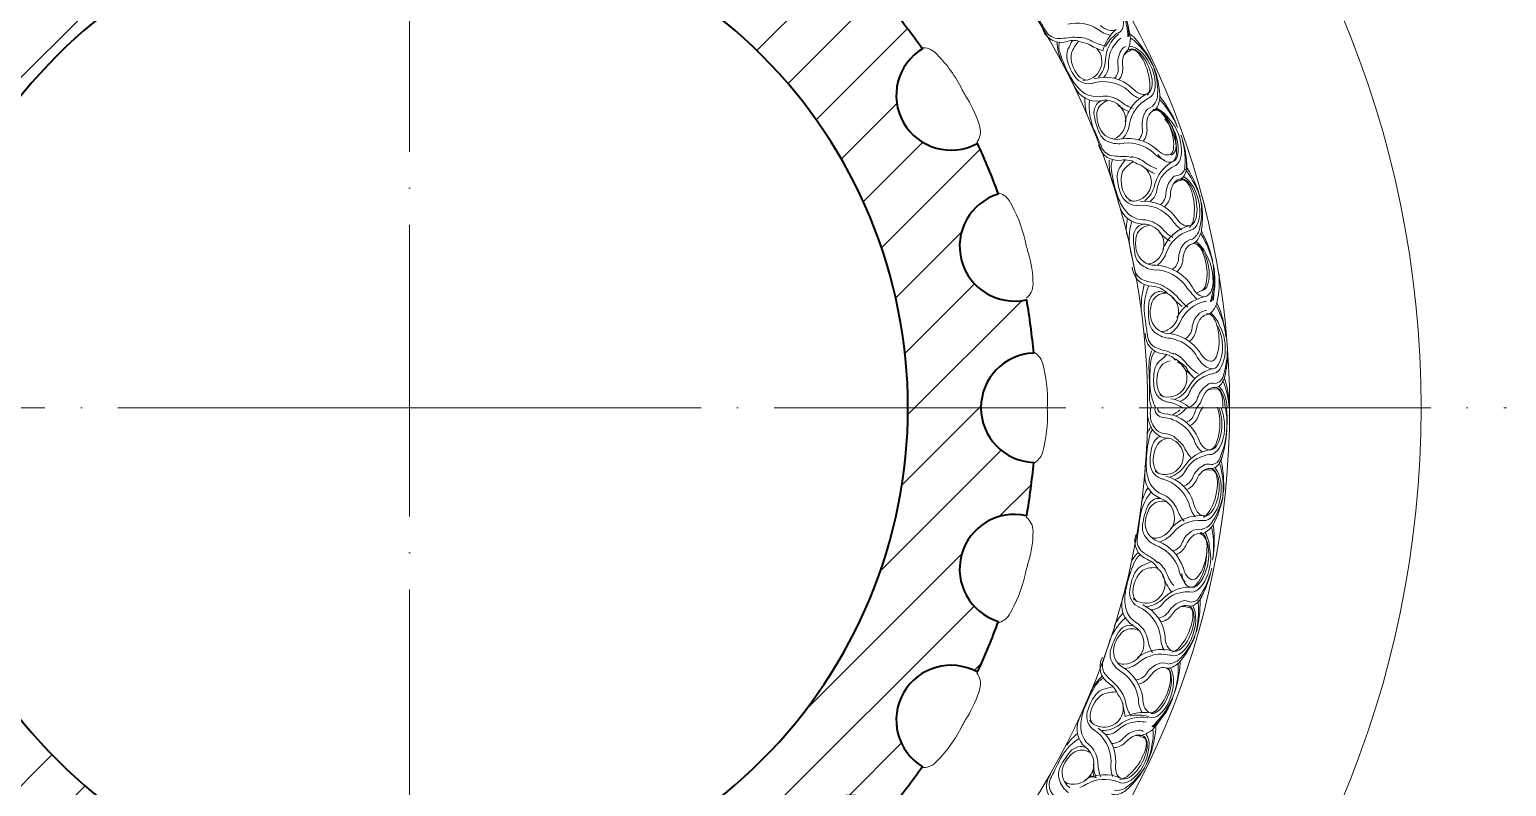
# Model space of a CAD drawing. Header units: millimetres. Extents: x 542654 to 551203, y 315718 to 321804.
# Drawn here: x 546217 to 546825, y 319471 to 319782 of the extents above; entities that cross this region are included whole.
import ezdxf

# ---------------------------------------------------------------- set-up
doc = ezdxf.new("R2010")
doc.units = ezdxf.units.MM
doc.linetypes.add('ACAD_ISO04W100', pattern=[30, 24, -3, 0, -3])
doc.layers.add('cad-block.com', color=250, linetype='Continuous')

msp = doc.modelspace()

# ---------------------------------------------------------------- hatches: boundary and pattern name
at = {"layer": 'cad-block.com', "lineweight": 15, "true_color": 0x000000}
h = msp.add_hatch(dxfattribs=at)
h.set_pattern_fill('ANSI31', color=18, scale=150, style=0)
h.set_pattern_definition([(45, (-1126099.823, -80341.507), (-13.25825215, 13.25825215), [])])
edge = h.paths.add_edge_path()
edge.add_arc((546630.89, 319626.77), 22.54, 180, 267.49345)
edge.add_arc((546370.37, 319627.14), 260.54, 350.09287, 354.95979, ccw=False)
edge.add_arc((546622.11, 319560.32), 22.54, 77.4026, 252.70156)
edge.add_arc((546369.93, 319628.13), 261.23, 335.05485, 340.00423, ccw=False)
edge.add_arc((546596.02, 319498.15), 22.54, 61.47094, 238.53789)
edge.add_arc((546373.41, 319626.62), 257.43, 319.99575, 324.99053, ccw=False)
edge.add_arc((546555.37, 319444.52), 22.54, 47.4916, 222.47846)
edge.add_arc((546373.22, 319626.77), 257.67, 304.92733, 309.97193, ccw=False)
edge.add_arc((546501.79, 319403.31), 22.54, 32.76403, 207.06723)
edge.add_arc((546373.22, 319626.77), 257.67, 289.95795, 294.90393, ccw=False)
edge.add_arc((546439.65, 319377.86), 22.54, 17.32633, 192.56244)
edge.add_arc((546373.22, 319626.77), 257.67, 275.0131, 279.93082, ccw=False)
edge.add_arc((546373.22, 319369.1), 22.54, 2.50655, 90)
edge.add_arc((546373.22, 319369.1), 22.54, 90, 177.49345)
edge.add_arc((546373.22, 319626.77), 257.67, 260.06918, 264.9869, ccw=False)
edge.add_arc((546306.78, 319377.86), 22.54, 347.43756, 522.67367)
edge.add_arc((546373.22, 319626.77), 257.67, 245.09607, 250.04205, ccw=False)
edge.add_arc((546244.64, 319403.31), 22.54, 332.93277, 507.23597)
edge.add_arc((546373.22, 319626.77), 257.67, 230.02807, 235.07267, ccw=False)
edge.add_arc((546191.06, 319444.52), 22.54, 317.52154, 492.5084)
edge.add_arc((546373.02, 319626.62), 257.43, 215.00947, 220.00425, ccw=False)
edge.add_arc((546150.41, 319498.15), 22.54, 301.46211, 478.52906)
edge.add_arc((546376.5, 319628.13), 261.23, 199.99577, 204.94515, ccw=False)
edge.add_arc((546124.32, 319560.32), 22.54, 287.29844, 462.5974)
edge.add_arc((546376.06, 319627.14), 260.54, 185.04021, 189.90713, ccw=False)
edge.add_arc((546115.54, 319626.77), 22.54, 272.50655, 360)
edge.add_arc((546115.54, 319626.77), 22.54, 0, 87.49345)
edge.add_arc((546376.06, 319626.4), 260.54, 170.09287, 174.95979, ccw=False)
edge.add_arc((546124.32, 319693.22), 22.54, 257.4026, 432.70156)
edge.add_arc((546376.5, 319625.41), 261.23, 155.05485, 160.00423, ccw=False)
edge.add_arc((546150.41, 319755.38), 22.54, 241.47094, 418.53789)
edge.add_arc((546373.02, 319626.92), 257.43, 139.99575, 144.99053, ccw=False)
edge.add_arc((546191.06, 319809.02), 22.54, 227.4916, 402.47846)
edge.add_arc((546373.22, 319626.77), 257.67, 124.92733, 129.97193, ccw=False)
edge.add_arc((546244.64, 319850.23), 22.54, 212.76403, 387.06723)
edge.add_arc((546373.22, 319626.77), 257.67, 109.95795, 114.90393, ccw=False)
edge.add_arc((546306.78, 319875.68), 22.54, 197.32633, 372.56244)
edge.add_arc((546373.22, 319626.77), 257.67, 95.0131, 99.93082, ccw=False)
edge.add_arc((546373.22, 319884.44), 22.54, 182.50655, 270)
edge.add_arc((546373.22, 319884.44), 22.54, 270, 357.49345)
edge.add_arc((546373.22, 319626.77), 257.67, 80.06918, 84.9869, ccw=False)
edge.add_arc((546439.65, 319875.68), 22.54, 167.43756, 342.67367)
edge.add_arc((546373.22, 319626.77), 257.67, 65.09607, 70.04205, ccw=False)
edge.add_arc((546501.79, 319850.23), 22.54, 152.93277, 327.23597)
edge.add_arc((546373.22, 319626.77), 257.67, 50.02807, 55.07267, ccw=False)
edge.add_arc((546555.37, 319809.02), 22.54, 137.52154, 312.5084)
edge.add_arc((546373.41, 319626.92), 257.43, 35.00947, 40.00425, ccw=False)
edge.add_arc((546596.02, 319755.38), 22.54, 121.46211, 298.52906)
edge.add_arc((546369.93, 319625.41), 261.23, 19.99577, 24.94515, ccw=False)
edge.add_arc((546622.11, 319693.22), 22.54, 107.29844, 282.5974)
edge.add_arc((546370.37, 319626.4), 260.54, 5.04021, 9.90713, ccw=False)
edge.add_arc((546630.89, 319626.77), 22.54, 92.50655, 180)
edge = h.paths.add_edge_path(flags=17)
edge.add_arc((546373.22, 319626.77), 205.1, 180, 270)
edge.add_arc((546373.22, 319626.77), 205.1, 270, 360)
edge.add_arc((546373.22, 319626.77), 205.1, 0, 90)
edge.add_arc((546373.22, 319626.77), 205.1, 90, 180)

# ---------------------------------------------------------------- linework, layer by layer
at = {"layer": 'cad-block.com', "color": 18, "linetype": 'ACAD_ISO04W100', "lineweight": 15, "ltscale": 5, "true_color": 0x000000}
for points in [[(546373.22, 319852.12), (546373.22, 319165.14)], [(546373.22, 319626.77), (545907.73, 319626.77)], [(546373.22, 319626.77), (546824.57, 319626.77)]]:
    msp.add_lwpolyline(points, dxfattribs=at)
at = {"layer": 'cad-block.com', "color": 18, "lineweight": 40, "true_color": 0x000000}
for points in [[(546168.12, 319626.77, 0.414214), (546373.22, 319421.67, 0.414214), (546578.31, 319626.77, 0.414214), (546373.22, 319831.87, 0.414214), (546168.12, 319626.77)], [(546570.6, 319792.4, -0.021797), (546584.26, 319774.61, 0.974726), (546606.79, 319735.58, -0.021599), (546615.41, 319714.74, 0.959795), (546627.02, 319671.22, -0.021239), (546629.9, 319649.28, 0.401457), (546608.35, 319626.77)], [(546608.35, 319626.77, 0.401457), (546629.9, 319604.25, -0.021239), (546627.02, 319582.32, 0.959795), (546615.41, 319538.8, -0.021599), (546606.79, 319517.96, 0.974726), (546584.26, 319478.93, -0.021797), (546570.6, 319461.13, 0.957182), (546538.75, 319429.3, -0.022015), (546520.74, 319415.51, 0.951482), (546481.72, 319393.06, -0.021584), (546461.17, 319384.57, 0.959268), (546417.65, 319372.96, -0.021461), (546395.73, 319370.08, 0.401457), (546373.22, 319391.63, 0.401457), (546350.7, 319370.08, -0.021461), (546328.78, 319372.96, 0.959268), (546285.26, 319384.57, -0.021584), (546264.71, 319393.06, 0.951482), (546225.69, 319415.51, -0.022015), (546207.68, 319429.3, 0.957182)]]:
    msp.add_lwpolyline(points, format="xyb", dxfattribs=at)
at = {"layer": 'cad-block.com', "color": 18, "lineweight": 15, "true_color": 0x000000}
for points in [[(546627.48, 319800.15, 0.14286), (546631.3, 319787.95, -0.003114), (546633.77, 319783.96, 0.001263), (546635.25, 319781.55, 0.269297), (546640.42, 319778.77, 0.032055), (546644.09, 319779.13, -0.066973), (546647.97, 319779.24, -14.793123)], [(546669.21, 319779.69, 0.018668), (546669.17, 319780.38, 0.138496), (546664.86, 319794.28)], [(546668.74, 319779.49, 0.084136), (546668.66, 319781.36, 0.090657), (546664.86, 319794.28)], [(546668.18, 319772.96, 0.19572), (546669.59, 319780.89, 0.063787), (546665.49, 319793.36, 0.065451)], [(546644.15, 319784.71, -0.203444), (546656.35, 319782.68, 0.142365), (546661.72, 319780.21)], [(546649.62, 319777.29, 0.191456), (546643.97, 319777.6, -0.402427), (546633.79, 319782.43, 0.069687)], [(546647.95, 319779.24, -0.137047), (546653.95, 319777.76, 0.081294), (546659.23, 319775.83)], [(546663.93, 319782.57, 0.145453), (546658.51, 319773.78, 0.145453)], [(546664.88, 319780.58, 0.211881), (546659.53, 319769.83, 0.145453)], [(546663.76, 319780.47, 0.091119), (546659.53, 319775.53, 0.091119)], [(546665.86, 319778.91, 0.115094), (546661.61, 319773.37, 0.113469)], [(546664.77, 319781.14, 0.086243), (546663.76, 319780.47)], [(546669.82, 319778.96, -0.075445), (546671.33, 319778.04, -0.09277), (546679.19, 319767.48)], [(546670.07, 319780.4, -0.0553), (546671.51, 319779.06, -0.065325), (546678.84, 319768.54, -0.065451)], [(546606.61, 319735.96, 0.235986), (546607.86, 319742.34, 0.07141), (546602.76, 319754.01, -0.018971), (546600.02, 319758.84, 0.08082), (546589.47, 319773, 0.218698), (546584.04, 319774.92, -4.897117)], [(546639.63, 319777.38, 0.105571), (546641.54, 319769.51, 0.829552)], [(546658.67, 319755.11, -0.258136), (546649.31, 319757.56, -0.074156), (546645.3, 319762.72, -0.047841), (546640.87, 319772.7, -0.127083), (546640.59, 319777.22, -0.095913)], [(546645.95, 319777.99, 0.014065), (546644.14, 319774.35, 0.168169), (546643.84, 319769.94, 0.080639), (546646.9, 319763.18, 0.343741), (546654.78, 319760.56)], [(546648.43, 319777.73, 0.050218), (546645.54, 319772.87, 0.216881), (546648.42, 319763.49, 0.210677), (546652.23, 319761.64, 0.004601)], [(546661.61, 319773.37, 0.097391), (546660.82, 319767.14, -0.177785), (546658.95, 319762.93, -52748.141496)], [(546660.19, 319774.59, 0.000004), (546660.19, 319774.59, 0.000004)], [(546661.61, 319773.37, 0.000004), (546661.61, 319773.37, 0.000004)], [(546666.06, 319773.89, 0.167244), (546664.74, 319767.42, -0.221723), (546663.34, 319762.32, -0.21466)], [(546666.06, 319773.89, -0.243056), (546667.92, 319775.5, -0.467619)], [(546669.48, 319773.62, 0.150462), (546667.13, 319771.96, -1140.797871)], [(546669.16, 319774.19, 0.0002), (546669.17, 319774.19, 0.0002)], [(546657.55, 319753.15, -0.330572), (546646.91, 319758.76, 0.00887), (546641.94, 319768.67, -0.170453)], [(546666.67, 319766.84, 0.165719), (546666.67, 319766.84, -0.184944), (546665.13, 319761.74)], [(546678.79, 319750.78, 0.375012), (546679.12, 319751.18, 0.214877), (546681.04, 319756.15, 0.107511), (546679.15, 319767.58, 0.071007)], [(546653.99, 319760.33, 0.042276), (546653.99, 319760.33, -0.260309), (546669.1, 319757.2, 0.123631), (546673.95, 319753.9)], [(546654.96, 319762.16, -0.266872), (546670.42, 319758.53), (546670.42, 319758.53)], [(546679.12, 319748.88, 0.160145), (546680.78, 319750.48, 0.142486), (546681.89, 319755.55, 0.07532), (546679.69, 319766.45, 0.065451)], [(546658.67, 319755.11, -0.172942), (546666, 319752.7, 0.080911), (546670.91, 319750.02)], [(546676.58, 319756, 0.231733), (546667.66, 319744.54, -0.066571), (546667.66, 319744.54)], [(546681.91, 319754.85, -0.01773), (546682.38, 319754.35, -0.065459), (546688.84, 319743.3, -0.065459)], [(546651.15, 319754.28, 0.081084), (546651.88, 319747.83, 0.380747)], [(546653.08, 319753.47, 0.14286), (546655.08, 319740.84, -0.003114), (546656.94, 319736.53, 0.001263), (546658.05, 319733.93, 0.269297), (546662.77, 319730.43, 0.032055), (546666.45, 319730.25, -0.066973), (546670.31, 319729.8, -14.793123)], [(546667.32, 319735.76, -0.167679), (546660.54, 319736.37, -0.185084), (546657.09, 319739.84, -0.066584), (546654.79, 319748.2, -0.127223), (546655.86, 319751.66, -0.13935), (546657.98, 319753.2, -1.947991)], [(546666.12, 319737.49, -0.381697), (546657.03, 319742.3, -0.122512), (546656.08, 319748.3, -0.285423), (546660.42, 319753.14, -0.437676)], [(546664.86, 319751.22, 0.06466), (546669.14, 319748.71)], [(546677.02, 319754.04, 0.234103), (546669.45, 319743.63, -0.067828), (546668.63, 319740.63, -0.067828)], [(546675.62, 319747.9, -0.207831), (546678.79, 319750.78, -0.467619)], [(546677.58, 319754.31, 0.076886), (546677.02, 319754.04, 0.711485)], [(546685.46, 319746.02, 0.129223), (546680.57, 319750.14, -1.651741)], [(546681.83, 319753.71, -0.020326), (546682.19, 319753.33, -0.093407), (546689.2, 319742.21)], [(546675.62, 319747.9, 0.150244), (546674.74, 319742.17, -0.25156), (546673.19, 319737.12, -0.21133)], [(546665.26, 319738.75, -0.148154), (546662.77, 319737.41, -0.438262)], [(546666.12, 319737.49, -0.220912), (546680.42, 319733.29), (546680.42, 319733.29)], [(546676.66, 319741.72, 0.132314), (546676.66, 319741.72, -0.187603), (546675.13, 319736.5)], [(546689.1, 319722.42, 0.37953), (546692.28, 319726.18, 0.093177), (546690.59, 319739.17)], [(546693.04, 319724.82, 0.018642), (546693.07, 319725.51, 0.065451), (546691, 319738.13, 0.065451)], [(546672.66, 319727.19, 0.193724), (546666.11, 319728.76, -0.402427), (546656.74, 319735.01, 0.069687)], [(546667.32, 319735.76, -0.203444), (546679.09, 319731.98, 0.142365), (546684.05, 319728.75)], [(546670.08, 319730.13, -0.137047), (546675.81, 319727.79, 0.081294), (546680.75, 319725.11)], [(546690, 319720.85, 0.154889), (546691.87, 319722.1, 0.162419), (546692.95, 319726.52, 0.070806), (546691.62, 319735.27, 0.039582)], [(546661.15, 319728.75, 0.10758), (546662.3, 319720.52)], [(546676.23, 319704.1, -0.258136), (546667.49, 319708.24, -0.074156), (546664.5, 319714.05, -0.047841), (546661.99, 319724.67, -0.121634), (546662.47, 319728.94, -0.095913)], [(546667.68, 319728.88, -0.013663), (546665.51, 319725.69, 0.168169), (546664.4, 319721.41, 0.080639), (546666.16, 319714.21, 0.343741), (546673.41, 319710.17)], [(546671.07, 319728.09, 0.125843), (546666.61, 319723.98, 0.216881), (546667.71, 319714.23, 0.210677), (546671.11, 319711.71, 0.004601)], [(546687.04, 319727.98, 0.211881), (546679.8, 319718.41, 0.145453)], [(546687.7, 319726.16, 0.115094), (546682.5, 319721.5, 0.113469)], [(546692.57, 319724.82, -0.024119), (546692.91, 319724.3, -0.09277), (546698.68, 319712.47)], [(546692.86, 319725.93, -0.020284), (546693.28, 319725.27, -0.065325), (546698.54, 319713.57, -0.065451)], [(546674.77, 319702.38, -0.330572), (546665.35, 319709.86, 0.00887), (546662.3, 319720.52, -0.170453)], [(546682.5, 319721.5, 0.097391), (546680.57, 319715.53, -0.177785), (546677.95, 319711.73, -52748.141496)], [(546681.52, 319723.74, 0.000004), (546681.52, 319723.74, 0.000004)], [(546686.97, 319721.19, 0.167244), (546684.47, 319715.08, -0.221723), (546682.16, 319710.32, -0.21466)], [(546682.5, 319721.5, 0.000004), (546682.5, 319721.5, 0.000004)], [(546686.97, 319721.19, -0.243056), (546689.1, 319722.42, -0.467619)], [(546690.28, 319720.29, 0.150462), (546687.66, 319719.09, -1140.797871)], [(546690.08, 319720.91, 0.0002), (546690.08, 319720.91, 0.0002)], [(546626.92, 319671.83, 0.235986), (546629.78, 319677.67, 0.07141), (546627.87, 319690.26, -0.018971), (546626.47, 319695.64, 0.08082), (546619.95, 319712.05, 0.218698), (546615.2, 319715.3, -4.897117)], [(546686.27, 319714.15, 0.165719), (546686.27, 319714.15, -0.184944), (546683.81, 319709.42)], [(546695.21, 319696.12, 0.375012), (546695.61, 319696.46, 0.214877), (546698.42, 319700.98, 0.107511), (546698.66, 319712.57, 0.071007)], [(546672.6, 319710.09, 0.042276), (546672.6, 319710.09, -0.260309), (546686.88, 319704.23, 0.123631), (546691.03, 319700.08)], [(546673.89, 319711.71, -0.266872), (546688.42, 319705.29), (546688.42, 319705.29)], [(546695.18, 319694.2, 0.160145), (546697.11, 319695.46, 0.142486), (546699.14, 319700.24, 0.07532), (546698.99, 319711.35, 0.065451)], [(546668.69, 319704.67, 0.081084), (546668.22, 319698.2, 0.380747)], [(546670.43, 319703.52, 0.14286), (546670.07, 319690.74, -0.003114), (546671.1, 319686.16, 0.001263), (546671.71, 319683.4, 0.269297), (546675.7, 319679.09, 0.032055), (546679.28, 319678.23, -0.066973), (546682.99, 319677.07, -14.793123)], [(546681.16, 319683.48, -0.167679), (546674.61, 319685.34, -0.185084), (546671.86, 319689.38, -0.066584), (546671.15, 319698.02, -0.127223), (546672.84, 319701.22, -0.13935), (546675.21, 319702.35, -1.947991)], [(546680.3, 319685.41, -0.381697), (546672.25, 319691.81, -0.122512), (546672.44, 319697.89, -0.285423), (546677.59, 319701.84, -0.437676)], [(546676.23, 319704.1, -0.172942), (546683, 319700.38, 0.080911), (546687.33, 319696.84)], [(546694, 319701.66, 0.231733), (546683.12, 319692.05, -0.066571), (546683.12, 319692.05)], [(546694.67, 319699.82, 0.076886), (546694.07, 319699.65, 0.711485)], [(546681.6, 319699.14, 0.07743), (546686.17, 319695.35)], [(546694.07, 319699.65, 0.234103), (546684.71, 319690.82, -0.067828), (546683.35, 319688.03, -0.067828)], [(546691.56, 319693.88, 0.150244), (546689.64, 319688.41, -0.25156), (546687.18, 319683.74, -0.21133)], [(546691.56, 319693.88, -0.207831), (546695.21, 319696.12, -0.467619)], [(546698.74, 319698.44, -0.020326), (546699.02, 319698, -0.093407), (546703.85, 319685.78)], [(546699.03, 319699.55, -0.01773), (546699.39, 319698.97, -0.065459), (546703.7, 319686.92, -0.065459)], [(546691.44, 319687.62, 0.132314), (546691.44, 319687.62, -0.187603), (546688.97, 319682.76)], [(546685.03, 319673.82, 0.20607), (546678.67, 319676.83, -0.402427), (546670.62, 319684.71, 0.069687)], [(546679.68, 319686.8, -0.148154), (546676.99, 319685.95, -0.438262)], [(546680.3, 319685.41, -0.248077), (546695.28, 319676.55), (546695.28, 319676.55)], [(546681.16, 319683.48, -0.203444), (546692.03, 319677.59, 0.026432), (546697.17, 319671.46)], [(546701.16, 319664.96, 0.160145), (546703.17, 319666.08, 0.142486), (546705.57, 319670.68, 0.07532), (546706.29, 319681.77, 0.065451)], [(546702.7, 319670.53, 0.084136), (546703.24, 319672.32, 0.090657), (546703.85, 319685.78)], [(546703.22, 319670.57, 0.018668), (546703.4, 319671.24, 0.138496), (546703.85, 319685.78)], [(546703.85, 319670.89, 0.018642), (546703.96, 319671.58, 0.063787), (546704.15, 319684.7, 0.065451)], [(546675.56, 319677.48, 0.089468), (546674.38, 319665.98, 0.380747)], [(546677.35, 319676.95, 0.138787), (546675.86, 319663.48, -0.003114), (546676.53, 319658.84, 0.001263), (546676.92, 319656.03, 0.269297), (546680.56, 319651.42, 0.032055), (546684.06, 319650.29, -0.066973), (546687.67, 319648.84, -14.793123)], [(546682.99, 319677.07, -0.093472), (546689.49, 319672.08, 0.080911), (546693.53, 319668.21)], [(546686.34, 319655.38, -0.167679), (546679.95, 319657.74, -0.185084), (546677.53, 319661.99, -0.066584), (546677.5, 319670.65, -0.127223), (546679.43, 319673.71, -0.13935), (546681.88, 319674.65, -1.947991)], [(546685.64, 319657.36, -0.381697), (546678.11, 319664.38, -0.122512), (546678.77, 319670.42, -0.285423), (546684.22, 319673.95, -0.437676)], [(546700.47, 319670.49, 0.234103), (546690.45, 319662.42, -0.067828), (546688.88, 319659.74, -0.067828)], [(546700.56, 319672.5, 0.231733), (546688.97, 319663.77, -0.066571), (546688.97, 319663.77)], [(546699.16, 319675.01, 0.00341), (546697.05, 319673.99, 0.145453)], [(546701.09, 319670.61, 0.076886), (546700.47, 319670.49, 0.711485)], [(546705.41, 319670, -0.01773), (546705.73, 319669.39, -0.065459), (546709.08, 319657.04, -0.065459)], [(546697.52, 319664.93, 0.150244), (546695.18, 319659.63, -0.25156), (546692.36, 319655.16, -0.21133)], [(546693.02, 319668.69, 0.000004), (546693.02, 319668.69, 0.000004)], [(546697.52, 319664.93, -0.207831), (546701.33, 319666.88, -0.467619)], [(546706.53, 319660.55, 0.129223), (546702.89, 319665.8, -1.651741)], [(546705.03, 319668.92, -0.020326), (546705.28, 319668.46, -0.093407), (546709.15, 319655.89)], [(546688.4, 319646.4, 0.191456), (546683.34, 319648.94, -0.402427), (546675.93, 319657.42, 0.069687)], [(546685.13, 319658.8, -0.148154), (546682.38, 319658.16, -0.438262)], [(546685.64, 319657.36, -0.220912), (546698.35, 319649.58), (546698.35, 319649.58)], [(546696.91, 319658.7, 0.132314), (546696.91, 319658.7, -0.187603), (546694.08, 319654.05)], [(546686.34, 319655.38, -0.203444), (546696.72, 319648.65, 0.053766), (546697.91, 319646.72)], [(546703.88, 319636.82, 0.37953), (546707.94, 319639.61, 0.093177), (546709.7, 319652.6)], [(546708.31, 319638.1, 0.018642), (546708.53, 319638.76, 0.065451), (546709.82, 319651.49, 0.065451)], [(546635.63, 319626.77, -0.003329), (546635.67, 319627.74, 0.08082), (546633.61, 319645.29, 0.218698), (546629.87, 319649.66)], [(546678.55, 319650.23, 0.10758), (546677.52, 319641.98)], [(546680.34, 319626.77, -0.056337), (546679.32, 319628.77, -0.074156), (546677.95, 319635.16, -0.047841), (546678.3, 319646.07, -0.121634), (546679.88, 319650.06)], [(546684.89, 319648.64, -0.013663), (546681.97, 319646.13, 0.168169), (546679.78, 319642.29, 0.080639), (546679.6, 319634.88, 0.343741), (546685.55, 319629.09)], [(546686.21, 319646.06, 0.174124), (546682.58, 319644.2, 0.216881), (546681.1, 319634.49, 0.210677), (546683.73, 319631.17, 0.004601)], [(546687.54, 319649.22, -0.137047), (546692.46, 319645.47, 0.095998), (546697.83, 319640.7)], [(546688.44, 319646.93, -0.02501), (546692.65, 319643.54, 0.086664), (546696.02, 319639)], [(546704.34, 319635.06, 0.154889), (546706.47, 319635.79, 0.162419), (546708.67, 319639.77, 0.070806), (546709.67, 319648.56, 0.039582)], [(546678.55, 319626.77, -0.105415), (546677.68, 319630.89, 0.00887), (546677.52, 319641.98)], [(546703.35, 319642.72, 0.211881), (546693.86, 319635.37, 0.145453)], [(546696.91, 319640.07, 0.000004), (546696.91, 319640.07, 0.000004)], [(546703.51, 319640.79, 0.115094), (546697.27, 319637.65, 0.113469)], [(546708.43, 319639.22, -0.020284), (546708.67, 319638.47, -0.071356), (546710.53, 319626.77, -0.065451)], [(546697.27, 319637.65, 0.097391), (546693.85, 319632.39, -0.177785), (546690.33, 319629.41, -52748.141496)], [(546701.5, 319636.18, 0.167244), (546697.5, 319630.93, -0.221723), (546694.03, 319626.95, -0.21466)], [(546697.27, 319637.65, 0.000004), (546697.27, 319637.65, 0.000004)], [(546701.5, 319636.18, -0.243056), (546703.88, 319636.82, -0.467619)], [(546704.47, 319634.45, 0.150462), (546701.63, 319633.98, -1140.797871)], [(546704.43, 319635.11, 0.0002), (546704.44, 319635.11, 0.0002)], [(546707.86, 319638.23, -0.024119), (546708.06, 319637.63, -0.078248), (546710.47, 319626.77, -0.078248)], [(546635.63, 319626.77, 0.003329), (546635.67, 319625.79, -0.08082), (546633.61, 319608.25, -0.218698), (546629.87, 319603.88)], [(546685.32, 319614.18, -0.258272), (546678.7, 319618.12, -0.163631), (546676.92, 319626.77, 1.063729)], [(546687.81, 319614.87, 0.100511), (546683.66, 319616.12, -0.161914), (546680.85, 319617.36, -0.175038), (546678.16, 319622.42, -0.071203), (546678.16, 319626.77, 0.071203)], [(546687.35, 319621.82, 0.098759), (546684.25, 319622.61, -0.132207), (546681.22, 319623.61, -0.326934), (546680.03, 319626.77, -3.000673)], [(546687.54, 319623.74, -0.008663), (546682.91, 319624.46, -0.39139), (546681.07, 319626.77, -59.373513)], [(546684.74, 319629.22), (546684.74, 319629.22, -0.110236), (546691.18, 319626.77, -0.110236)], [(546686.41, 319630.45, -0.139443), (546694.31, 319626.77, -0.139443)], [(546692.93, 319626.77, -0.05328), (546691.57, 319625.27)], [(546697.43, 319627.17, 0.068616), (546696.32, 319624.71, -0.25156), (546692.8, 319620.77)], [(546698.99, 319629.57), (546698.99, 319629.57, -0.116122), (546697.04, 319626.77, -0.116122)], [(546708.99, 319626.83, -0.057586), (546709.47, 319618.7)], [(546709.33, 319626.82, -0.035612), (546709.6, 319619.84)], [(546687.35, 319621.82, -0.195532), (546696.01, 319613.63, 0.142365), (546699.16, 319608.62)], [(546687.54, 319623.74, -0.205239), (546697.77, 319614.27), (546697.77, 319614.27)], [(546697.87, 319623.5, 0.132314), (546697.87, 319623.5, -0.187603), (546694.31, 319619.39)], [(546683.97, 319590.67, -0.258136), (546677.17, 319597.55, -0.074156), (546676.35, 319604.03, -0.047841), (546677.63, 319614.87, -0.095913), (546678.89, 319617.81, -0.095913)], [(546678.24, 319618.99, 0.075703), (546676.72, 319615.91)], [(546681.96, 319615.05, 0.034218), (546681.29, 319614.62, 0.168169), (546678.78, 319610.98, 0.080639), (546677.97, 319603.61, 0.343741), (546683.4, 319597.33)], [(546687.81, 319614.87, -0.02501), (546691.71, 319611.12, 0.086664), (546694.68, 319606.32)], [(546702.33, 319603.47, 0.37953), (546706.61, 319605.91, 0.093177), (546709.47, 319618.7)], [(546702.63, 319601.68, 0.154889), (546704.82, 319602.22, 0.162419), (546707.35, 319606, 0.070806), (546709.1, 319614.68, 0.039582)], [(546706.85, 319604.37, 0.018642), (546707.12, 319605.01, 0.065451), (546709.5, 319617.58, 0.065451)], [(546682.01, 319589.55, -0.330572), (546675.72, 319599.8, 0.00887), (546676.5, 319610.86, -0.170453)], [(546685.51, 319614.19, 0.174124), (546681.74, 319612.64, 0.216881), (546679.43, 319603.1, 0.210677), (546681.76, 319599.57, 0.004601)], [(546702.3, 319609.4, 0.211881), (546692.22, 319602.88, 0.145453)], [(546695.81, 319604.87, 0.097391), (546691.96, 319599.92, -0.177785), (546688.2, 319597.24, -52748.141496)], [(546699.9, 319603.04, 0.167244), (546695.47, 319598.15, -0.221723), (546691.67, 319594.48, -0.21466)], [(546702.29, 319607.46, 0.115094), (546695.81, 319604.87, 0.113469)], [(546695.81, 319604.87, 0.000004), (546695.81, 319604.86, 0.000004)], [(546699.9, 319603.04, -0.243056), (546702.33, 319603.47, -0.467619)], [(546706.41, 319604.53, -0.024119), (546706.56, 319603.93, -0.09277), (546707.92, 319590.83)], [(546707.07, 319605.48, -0.020284), (546707.24, 319604.71, -0.065325), (546708.16, 319591.93, -0.065451)], [(546682.61, 319597.54, 0.042276), (546682.61, 319597.54, -0.260309), (546694.01, 319587.14, 0.123631), (546696.49, 319581.82)], [(546684.37, 319598.62, -0.266872), (546695.82, 319587.61), (546695.82, 319587.61)], [(546696.84, 319596.67, 0.165719), (546696.84, 319596.67, -0.184944), (546692.91, 319593.06)], [(546702.71, 319601.06, 0.150462), (546699.84, 319600.83, -1140.797871)], [(546702.73, 319601.72, 0.0002), (546702.73, 319601.72, 0.0002)], [(546678.32, 319592.1, 0.14286), (546673.6, 319580.22, -0.003114), (546673, 319575.57, 0.001263), (546672.63, 319572.77, 0.269297), (546674.9, 319567.35, 0.032055), (546677.97, 319565.32, -0.066973), (546681.06, 319562.96, -14.793123)], [(546677.08, 319593.79, 0.081084), (546674.42, 319587.86, 0.380747)], [(546683.97, 319590.67, -0.172942), (546689.04, 319584.85, 0.080911), (546691.9, 319580.04)], [(546699.06, 319576.67, 0.375012), (546699.55, 319576.85, 0.214877), (546703.74, 319580.14, 0.107511), (546707.94, 319590.94, 0.071007)], [(546681.53, 319569.61, -0.167679), (546676.01, 319573.6, -0.185084), (546674.82, 319578.34, -0.066584), (546677.11, 319586.7, -0.127223), (546679.79, 319589.13, -0.13935), (546682.4, 319589.37, -1.947991)], [(546681.39, 319571.71, -0.381697), (546676.02, 319580.48, -0.122512), (546678.27, 319586.13, -0.285423), (546684.47, 319588.07, -0.437676)], [(546698.38, 319574.87, 0.160145), (546700.62, 319575.4, 0.142486), (546704.16, 319579.19, 0.07532), (546707.83, 319589.68, 0.065451)], [(546626.92, 319581.7, -0.235986), (546629.78, 319575.87, -0.07141), (546627.87, 319563.28, 0.018971), (546626.47, 319557.9, -0.08082), (546619.95, 319541.49, -0.218698), (546615.2, 319538.23, 4.897117)], [(546699.2, 319580.38, 0.234103), (546687.38, 319575.29, -0.067828), (546685.14, 319573.13, -0.067828)], [(546699.82, 319582.29, 0.231733), (546686.31, 319576.99, -0.066571), (546686.31, 319576.99)], [(546699.82, 319580.33, 0.076886), (546699.2, 319580.38, 0.711485)], [(546703.82, 319578.58, -0.01773), (546703.97, 319577.91, -0.065459), (546703.89, 319565.11, -0.065459)], [(546681.1, 319560.41, 0.191456), (546676.92, 319564.21, -0.402427), (546672.05, 319574.37, 0.069687)], [(546681.28, 319573.23, -0.148154), (546678.46, 319573.35, -0.438262)], [(546694.87, 319575.81, 0.150244), (546691.18, 319571.33, -0.25156), (546687.27, 319567.79, -0.21133)], [(546694.87, 319575.81, -0.207831), (546699.06, 319576.67, -0.467619)], [(546702.36, 319569.17, 0.118076), (546700.62, 319575.4, -0.25983)], [(546703.17, 319577.64, -0.020326), (546703.29, 319577.13, -0.093407), (546703.64, 319563.99)], [(546673.04, 319537.83, -0.258136), (546667.63, 319545.85, -0.074156), (546668.03, 319552.38, -0.047841), (546671.29, 319562.79, -0.121634), (546673.88, 319566.22, -0.095913)], [(546673.15, 319567.1, 0.106907), (546670.59, 319563.98)], [(546681.39, 319571.71, -0.220912), (546691.54, 319560.8), (546691.54, 319560.8)], [(546681.53, 319569.61, -0.203444), (546689.73, 319560.35, 0.142365), (546692.34, 319555.04)], [(546692.61, 319569.97, 0.132314), (546692.61, 319569.97, -0.187603), (546688.63, 319566.25)], [(546678.51, 319563.38, 0.012713), (546674.84, 319561.87, 0.168169), (546671.7, 319558.76, 0.080639), (546669.54, 319551.66, 0.343741), (546673.71, 319544.49)], [(546680.9, 319560.8, 0.164489), (546674.91, 319559.84, 0.216881), (546670.88, 319550.89, 0.210677), (546672.52, 319546.99, 0.004601)], [(546681.03, 319563.36, -0.137047), (546684.77, 319558.42, 0.081294), (546687.64, 319553.6)], [(546693.45, 319547.03, 0.37953), (546698.11, 319548.63, 0.093177), (546703.29, 319560.67)], [(546670.91, 319537.1, -0.330572), (546666.62, 319548.34, 0.00887), (546669.44, 319559.06, -0.170453)], [(546693.42, 319545.21, 0.154889), (546695.67, 319545.33, 0.162419), (546698.86, 319548.58, 0.070806), (546702.18, 319556.78, 0.039582)], [(546698.07, 319547.07, 0.018642), (546698.45, 319547.65, 0.065451), (546703.11, 319559.56, 0.065451)], [(546687.31, 319549.6, 0.097391), (546682.6, 319545.45, -0.177785), (546678.41, 319543.52, -52748.141496)], [(546694.52, 319552.85, 0.211881), (546683.41, 319548.31, 0.145453)], [(546694.16, 319550.95, 0.115094), (546687.31, 319549.6, 0.113469)], [(546687.31, 319549.6, 0.000004), (546687.31, 319549.6, 0.000004)], [(546687.61, 319552.03, 0.000004), (546687.61, 319552.03, 0.000004)], [(546698.48, 319548.12, -0.020284), (546698.5, 319547.33, -0.065325), (546697.05, 319534.6, -0.065451)], [(546666.84, 319542.18, 0.081084), (546663.14, 319536.85, 0.380747)], [(546672.98, 319544.84, 0.042276), (546672.98, 319544.84, -0.260309), (546682.26, 319532.51, 0.123631), (546683.72, 319526.83)], [(546674.91, 319545.58, -0.266872), (546684.12, 319532.64), (546684.12, 319532.64)], [(546690.99, 319547.05, 0.167244), (546685.73, 319543.07, -0.221723), (546681.31, 319540.16, -0.21466)], [(546693.38, 319544.59, 0.150462), (546690.52, 319544.89, -1140.797871)], [(546690.99, 319547.05, -0.243056), (546693.45, 319547.03, -0.467619)], [(546693.52, 319545.23, 0.0002), (546693.53, 319545.23, 0.0002)], [(546697.66, 319547.31, -0.024119), (546697.69, 319546.69, -0.09277), (546696.62, 319533.57)], [(546667.76, 319540.29, 0.14286), (546660.92, 319529.49, -0.003114), (546659.47, 319525.03, 0.001263), (546658.59, 319522.34, 0.269297), (546659.82, 319516.6, 0.032055), (546662.46, 319514.03, -0.066973), (546665.06, 319511.14, -14.793123)], [(546666.75, 319517.59, -0.167679), (546662.07, 319522.53, -0.185084), (546661.77, 319527.41, -0.066584), (546665.56, 319535.2, -0.127223), (546668.65, 319537.09, -0.13935), (546671.27, 319536.85, -1.947991)], [(546667, 319519.68, -0.381697), (546663.34, 319529.3, -0.122512), (546666.6, 319534.43, -0.285423), (546673.05, 319535.19, -0.437676)], [(546673.04, 319537.83, -0.172942), (546676.95, 319531.18, 0.080911), (546678.88, 319525.93)], [(546686.8, 319541.35, 0.165719), (546686.8, 319541.35, -0.184944), (546682.27, 319538.54)], [(546684.28, 319519.64, 0.160145), (546686.58, 319519.75, 0.142486), (546690.76, 319522.82, 0.07532), (546696.31, 319532.46, 0.065451)], [(546685.29, 319521.29, 0.375012), (546685.8, 319521.37, 0.214877), (546690.53, 319523.83, 0.107511), (546696.65, 319533.67, 0.071007)], [(546664.63, 319508.62, 0.191456), (546661.22, 319513.13, -0.402427), (546658.32, 319524.02, 0.069687)], [(546686.11, 319524.91, 0.234103), (546673.55, 319522.09, -0.067828), (546670.96, 319520.38, -0.067828)], [(546687.07, 319526.67, 0.231733), (546672.82, 319523.96, -0.066571), (546672.82, 319523.96)], [(546686.71, 319524.74, 0.076886), (546686.11, 319524.91, 0.711485)], [(546606.61, 319517.58, -0.235986), (546607.86, 319511.2, -0.07141), (546602.76, 319499.53, 0.018971), (546600.02, 319494.7, -0.08082), (546589.47, 319480.53, -0.218698), (546584.04, 319478.62, 4.897117)], [(546667.18, 319521.19, -0.148154), (546664.43, 319521.83, -0.438262)], [(546666.75, 319517.59, -0.203444), (546673.1, 319506.97, 0.142365), (546674.68, 319501.27)], [(546667, 319519.68, -0.220912), (546674.96, 319507.08), (546674.96, 319507.08)], [(546681.01, 319521.22, 0.150244), (546676.56, 319517.5, -0.25156), (546672.06, 319514.74, -0.21133)], [(546681.01, 319521.22, -0.207831), (546685.29, 319521.29, -0.467619)], [(546689.51, 319521.48, -0.020326), (546689.53, 319520.96, -0.093407), (546687.44, 319507.98)], [(546690.32, 319522.29, -0.01773), (546690.34, 319521.6, -0.065459), (546687.89, 319509.04, -0.065459)], [(546653.56, 319487.38, -0.258136), (546649.38, 319496.1, -0.074156), (546650.72, 319502.5, -0.047841), (546655.47, 319512.33, -0.127083), (546658.74, 319515.47, -0.095913)], [(546662.79, 319511.87, 0.014065), (546658.85, 319510.9, 0.168169), (546655.29, 319508.28, 0.080639), (546652.11, 319501.57, 0.343741), (546655.2, 319493.87)], [(546658.24, 319516.29, 0.105571), (546653.47, 319509.75, 0.829552)], [(546677.7, 319515.9, 0.132314), (546677.7, 319515.9, -0.187603), (546673.11, 319512.98)], [(546651.34, 319486.96, -0.330572), (546648.74, 319498.7, 0.00887), (546653.09, 319508.91, -0.170453)], [(546664.2, 319509.81, 0.050218), (546658.62, 319508.88, 0.216881), (546653.32, 319500.61, 0.210677), (546654.38, 319496.51, 0.004601)], [(546665.04, 319511.16, -0.137047), (546667.79, 319505.62, 0.081294), (546669.73, 319500.35)], [(546673.33, 319491.66, 0.19572), (546680.28, 319495.71, 0.063787), (546687.15, 319506.9, 0.065451)], [(546678.67, 319495.45, 0.084136), (546680.04, 319496.72, 0.090657), (546687.44, 319507.98)], [(546679.13, 319495.22, 0.018668), (546679.63, 319495.71, 0.138496), (546687.44, 319507.98)], [(546677, 319499.11, 0.211881), (546665.35, 319496.24, 0.145453)], [(546677.91, 319501.12, 0.145453), (546667.71, 319499.57, 0.145453)], [(546676.21, 319499.89, 0.091119), (546669.7, 319499.92, 0.091119)], [(546677.36, 319499.55, 0.086243), (546676.21, 319499.89)], [(546654.52, 319494.32, 0.042276), (546654.52, 319494.32, -0.260309), (546661.91, 319480.77, 0.123631), (546662.52, 319474.93)], [(546656.54, 319494.77, -0.266872), (546663.77, 319480.62), (546663.77, 319480.62)], [(546669.39, 319496.94, 0.097391), (546664.13, 319493.52, -0.177785), (546659.71, 319492.22, -52748.141496)], [(546672.67, 319493.88, 0.167244), (546666.88, 319490.71, -0.221723), (546662.09, 319488.47, -0.21466)], [(546676.36, 319497.28, 0.115094), (546669.39, 319496.94, 0.113469)], [(546669.39, 319496.94, 0.000004), (546669.39, 319496.94, 0.000004)], [(546669.41, 319498.81, 0.000004), (546669.41, 319498.81, 0.000004)], [(546672.67, 319493.88, -0.243056), (546675.1, 319493.5, -0.467619)], [(546678.96, 319494.29, -0.075445), (546679.24, 319492.55, -0.09277), (546676.27, 319479.72)], [(546680.23, 319495.03, -0.0553), (546680.14, 319493.07, -0.065325), (546676.85, 319480.68, -0.065451)], [(546648.69, 319490.58, 0.14286), (546640.36, 319480.89, -0.003114), (546638.28, 319476.68, 0.001263), (546637.01, 319474.15, 0.269297), (546637.39, 319468.29, 0.032055), (546639.63, 319465.37, -0.066973), (546641.78, 319462.13, -14.793123)], [(546644.39, 319468.27, -0.167679), (546640.48, 319473.84, -0.185084), (546640.9, 319478.71, -0.066584), (546645.78, 319485.86, -0.127223), (546649.11, 319487.29, -0.13935), (546651.66, 319486.67, -1.947991)], [(546648.07, 319492.58, 0.081084), (546643.62, 319487.85, 0.380747)], [(546653.56, 319487.38, -0.172942), (546656.47, 319480.22, 0.080911), (546657.6, 319474.75)], [(546667.69, 319488.86, 0.165719), (546667.69, 319488.86, -0.184944), (546662.8, 319486.73)], [(546674.67, 319491.09, 0.150462), (546671.88, 319491.81, -1140.797871)], [(546674.91, 319491.71, 0.0002), (546674.91, 319491.71, 0.0002)], [(546644.94, 319470.3, -0.381697), (546642.73, 319480.35, -0.122512), (546646.7, 319484.95, -0.285423), (546653.19, 319484.76, -0.437676)], [(546640.99, 319459.71, 0.191456), (546638.27, 319464.66, -0.402427), (546636.98, 319475.86, 0.069687)], [(546665.82, 319474.29, 0.231733), (546651.32, 319473.68, -0.066571), (546651.32, 319473.68)], [(546654.82, 319474.72, -0.07015), (546654.48, 319478.13, -19.622148)], [(546654.6, 319480.14, 0.07743), (546655.77, 319474.33)], [(546662.03, 319467.75, 0.160145), (546664.32, 319467.52, 0.142486), (546668.91, 319469.95, 0.07532), (546675.8, 319478.67, 0.065451)], [(546663.27, 319469.23, 0.375012), (546663.79, 319469.23, 0.214877), (546668.82, 319470.98, 0.107511), (546676.31, 319479.82, 0.071007)], [(546645.34, 319471.77, -0.148154), (546642.71, 319472.81, -0.438262)], [(546664.61, 319472.68, 0.234103), (546651.77, 319471.73, -0.067828), (546648.96, 319470.42, -0.067828)], [(546654.82, 319474.72, 0.120962), (546652.4, 319474.63, -1.326627)], [(546665.18, 319472.44, 0.076886), (546664.61, 319472.68, 0.711485)]]:
    msp.add_lwpolyline(points, format="xyb", dxfattribs=at)
for points in [[(546668.81, 319748.03), (546669.14, 319748.71)], [(546654.82, 319474.72), (546653.49, 319475.22)], [(546654.82, 319474.72), (546655.77, 319474.33)]]:
    msp.add_lwpolyline(points, dxfattribs=at)
for centre, radius, start, end in [((546373.22, 319626.77), 416.2, 90, 180), ((546373.22, 319626.77), 416.2, 0, 90), ((546373.22, 319626.77), 337.45, 90, 180), ((546373.22, 319626.77), 337.45, 0, 90), ((546373.22, 319626.77), 303.7, 90, 180), ((546373.22, 319626.77), 303.7, 0, 90), ((546647.25, 319764.1), 13.41, 56.26012, 79.83289), ((546650.29, 319769.34), 7.82, 269.81841, 42.60847), ((546664.95, 319796.27), 23.39, 239.72016, 254.03601), ((546648.05, 319770.38), 11.5, 318.8476, 357.28663), ((546659.55, 319744.96), 8.43, 312.5943, 103.70059), ((546658.05, 319745.14), 11.5, 318.8498, 336.93148), ((546670.63, 319719.64), 7.82, 259.16539, 74.92456), ((546689.38, 319744.5), 23.39, 231.33909, 245.65494), ((546668.62, 319721.06), 11.5, 308.19458, 346.63361), ((546675.22, 319693.96), 8.43, 301.94128, 93.04757), ((546673.78, 319694.41), 11.5, 308.19678, 326.27846), ((546681.24, 319666.28), 8.43, 297.46575, 88.57204), ((546704.59, 319687.63), 23.39, 220.68607, 235.00192), ((546679.84, 319666.85), 11.5, 303.72125, 321.80294), ((546685.33, 319638.95), 7.82, 244.03685, 59.79601), ((546709.92, 319658.06), 23.39, 216.21055, 230.5264), ((546683.76, 319640.85), 11.5, 293.06603, 331.50507), ((546373.22, 319626.77), 416.2, 180, 270), ((546373.22, 319626.77), 337.45, 180, 270), ((546373.22, 319626.77), 303.7, 180, 270), ((546373.22, 319626.77), 303.7, 270, 0), ((546373.22, 319626.77), 337.45, 270, 0), ((546373.22, 319626.77), 416.2, 270, 0), ((546682.4, 319634.38), 11.5, 294.13022, 312.21191), ((546683.84, 319633.78), 11.5, 294.13022, 312.21191), ((546684.11, 319606.78), 7.53, 236.96721, 79.34217), ((546682.63, 319609.21), 11.5, 288.16234, 326.60137), ((546679.54, 319581.48), 8.43, 281.90904, 73.01532), ((546678.35, 319582.4), 11.5, 288.16454, 306.24622), ((546676.14, 319554.21), 7.94, 229.2642, 51.29545), ((546713.99, 319569.93), 33.27, 201.71751, 214.90385), ((546675.15, 319556.31), 11.5, 277.50932, 315.94835), ((546666.99, 319529.62), 8.43, 271.25602, 62.3623), ((546665.99, 319530.75), 11.5, 277.51152, 295.5932), ((546659.01, 319503.08), 7.9, 220.6144, 44.62345), ((546552.76, 319480.14), 116.58, 9.59441, 12.47248), ((546658.34, 319505.35), 11.5, 269.12825, 307.56728), ((546646.39, 319480.14), 8.43, 262.87495, 53.98123)]:
    msp.add_arc(centre, radius, start, end, dxfattribs=at)
at = {"layer": 'cad-block.com', "color": 18, "lineweight": 15, "true_color": 0x000000, "extrusion": (0, 0, -1)}
for centre, major_axis, ratio, start_param, end_param in [((546658.93, 319790.74), (6.21, -9.7), 0.522762, 3.543527, 6.313658), ((546673.15, 319765.21), (3.68, -9.13), 0.469432, 3.083543, 6.341235), ((546672.82, 319764.8), (4.65, -10.54), 0.523583, 3.345397, 6.262875), ((546673.15, 319764.51), (2.92, -9.6), 0.383363, 2.916296, 6.057889), ((546673.47, 319765.17), (-3.67, 9.12), 0.612911, -0.044481, -0.044423), ((546682.71, 319740.2), (3.26, -9.32), 0.397635, 3.024538, 6.166131), ((546683.16, 319739.97), (3.68, -9.13), 0.45019, 3.081068, 6.34371), ((546684.13, 319737.36), (2.91, -9.38), 0.39308, 3.786762, 6.283185), ((546684.39, 319737.44), (2.92, -9.4), 0.45019, 3.7872, 6.34371), ((546684.02, 319737.07), (-3.85, 10.85), 0.522762, 0.808279, 3.172065), ((546692.34, 319711.35), (1.93, -9.65), 0.469432, 3.083543, 6.341235), ((546692.2, 319710.66), (1.1, -9.98), 0.383363, 2.916296, 6.057889), ((546692.64, 319711.25), (-1.93, 9.64), 0.612911, -0.044481, -0.044423), ((546691.93, 319711.01), (2.74, -11.19), 0.522, 3.557014, 6.283897), ((546697.24, 319684.64), (1.48, -9.77), 0.397635, 3.024538, 6.166131), ((546697.5, 319684.7), (1.93, -9.65), 0.45019, 3.081068, 6.34371), ((546697.1, 319684.36), (3.84, -11.77), 0.471292, 3.717485, 6.349701), ((546702.36, 319655.65), (0.71, -9.85), 0.397635, 3.024538, 6.166131), ((546703.25, 319652.54), (0.37, -9.83), 0.45019, 3.7872, 6.34371), ((546702.8, 319652.28), (-0.89, 11.48), 0.522762, 0.808279, 3.172065), ((546703.81, 319624.65), (-1.55, -9.92), 0.383363, 2.916296, 4.437995), ((546704.12, 319625.28), (-0.66, -9.82), 0.469432, 3.083543, 4.529229), ((546704.39, 319625.11), (0.66, 9.81), 0.612911, -0.044481, -0.044423), ((546703.64, 319625.06), (-0.27, -11.52), 0.522, 3.557014, 4.551467), ((546702.57, 319618.97), (0.1, 11.52), 0.522762, 0.808279, 3.172065), ((546702.78, 319619.21), (-0.48, -9.81), 0.39308, 3.786762, 6.283185), ((546703.04, 319619.19), (-0.48, -9.83), 0.45019, 3.7872, 6.34371), ((546701.22, 319591.35), (-2.39, -9.75), 0.383363, 2.916296, 6.057889), ((546701.08, 319591.78), (-1.26, -11.45), 0.522, 3.557014, 6.283897), ((546701.58, 319591.96), (-1.49, -9.72), 0.469432, 3.083543, 6.341235), ((546701.83, 319591.76), (1.49, 9.72), 0.612911, -0.044481, -0.044423), ((546697.04, 319565.57), (-1.96, -9.68), 0.397635, 3.024538, 6.166131), ((546697.3, 319565.15), (-0.83, -9.82), 0.482002, 3.225421, 5.233987), ((546696.56, 319562.21), (2.22, 11.3), 0.522762, 0.808279, 3.172065), ((546696.8, 319562.4), (-2.28, -9.55), 0.39308, 4.151876, 6.283185), ((546697.06, 319562.34), (-2.28, -9.57), 0.45019, -1.452821, 0.060525), ((546690.07, 319535.76), (-3.35, -11.02), 0.522, 3.557014, 6.283897), ((546690.12, 319535.32), (-4.15, -9.14), 0.383363, 2.916296, 6.057889), ((546690.59, 319535.85), (-3.27, -9.28), 0.469432, 3.083543, 6.341235), ((546690.8, 319535.61), (3.26, 9.27), 0.612911, -0.044481, -0.044423), ((546680.91, 319510.21), (-3.38, -11.01), 0.522762, 3.543527, 6.313658), ((546681.17, 319510.38), (-3.71, -9.15), 0.397635, 3.024538, 6.166131), ((546681.43, 319510.29), (-3.27, -9.28), 0.45019, 3.081068, 6.34371), ((546670.11, 319482.85), (-5.04, -10.36), 0.523583, 3.345397, 6.262875), ((546670.09, 319482.4), (-5.44, -8.44), 0.383363, 2.916296, 6.057889), ((546670.63, 319482.86), (-4.58, -8.7), 0.469432, 3.083543, 6.341235), ((546670.81, 319482.59), (4.58, 8.7), 0.612911, -0.044481, -0.044423)]:
    msp.add_ellipse(centre, major_axis=major_axis, ratio=ratio, start_param=start_param, end_param=end_param, dxfattribs=at)
at = {"layer": 'cad-block.com', "color": 18, "lineweight": 15, "true_color": 0x000000}
for centre, major_axis, ratio, start_param, end_param in [((546658.97, 319791.05), (4.96, -8.48), 0.570546, -1.015777, 0), ((546672.91, 319765.11), (3.67, -9.11), 0.570546, 3.141593, 4.300206), ((546672.91, 319765.11), (3.67, -9.11), 0.570546, -1.015776, 0), ((546682.91, 319739.87), (3.67, -9.11), 0.570546, 3.141593, 4.287134), ((546682.71, 319740.2), (3.67, -9.11), 0.570546, -1.015777, 0), ((546684.13, 319737.36), (2.91, -9.38), 0.570546, -1.015777, 0), ((546692.07, 319711.3), (1.92, -9.63), 0.570546, 3.141593, 4.300206), ((546692.07, 319711.3), (1.92, -9.63), 0.570546, -1.015776, 0), ((546697.24, 319684.64), (1.92, -9.63), 0.570546, 3.141593, 4.287134), ((546699.39, 319682.25), (1.17, -9.75), 0.570546, -1.015776, 0), ((546702.46, 319655.28), (1.17, -9.75), 0.570546, 3.141593, 4.287134), ((546702.98, 319652.53), (2.18, -9.75), 0.699904, -1.095756, -0.257736), ((546702.36, 319655.65), (1.17, -9.75), 0.570546, -1.015777, 0), ((546703.85, 319625.3), (-0.66, -9.8), 0.570546, 3.141593, 4.300206), ((546702.78, 319619.21), (-0.48, -9.81), 0.570546, 3.805379, 4.287134), ((546702.78, 319619.21), (-0.48, -9.81), 0.570546, -1.015777, 0), ((546701.31, 319592), (-1.49, -9.71), 0.570546, 3.141593, 4.300206), ((546701.31, 319592), (-1.49, -9.71), 0.570546, -1.015776, 0), ((546697.04, 319565.19), (-1.49, -9.71), 0.570546, 3.141593, 4.287134), ((546697.04, 319565.57), (-1.49, -9.71), 0.570546, -1.015777, 0), ((546696.8, 319562.4), (-2.28, -9.55), 0.570546, -1.015777, 0), ((546690.33, 319535.94), (-3.26, -9.26), 0.570546, 3.141593, 4.300206), ((546690.33, 319535.94), (-3.26, -9.26), 0.570546, -1.015776, 0), ((546681.17, 319510.38), (-3.26, -9.26), 0.570546, 3.141593, 4.287134), ((546681.17, 319510.38), (-3.26, -9.26), 0.570546, -1.015777, 0), ((546670.4, 319482.98), (-4.58, -8.69), 0.570546, 3.141593, 4.300206), ((546670.4, 319482.98), (-4.58, -8.69), 0.570546, -1.015776, 0)]:
    msp.add_ellipse(centre, major_axis=major_axis, ratio=ratio, start_param=start_param, end_param=end_param, dxfattribs=at)

doc.saveas('drawing.dxf')
